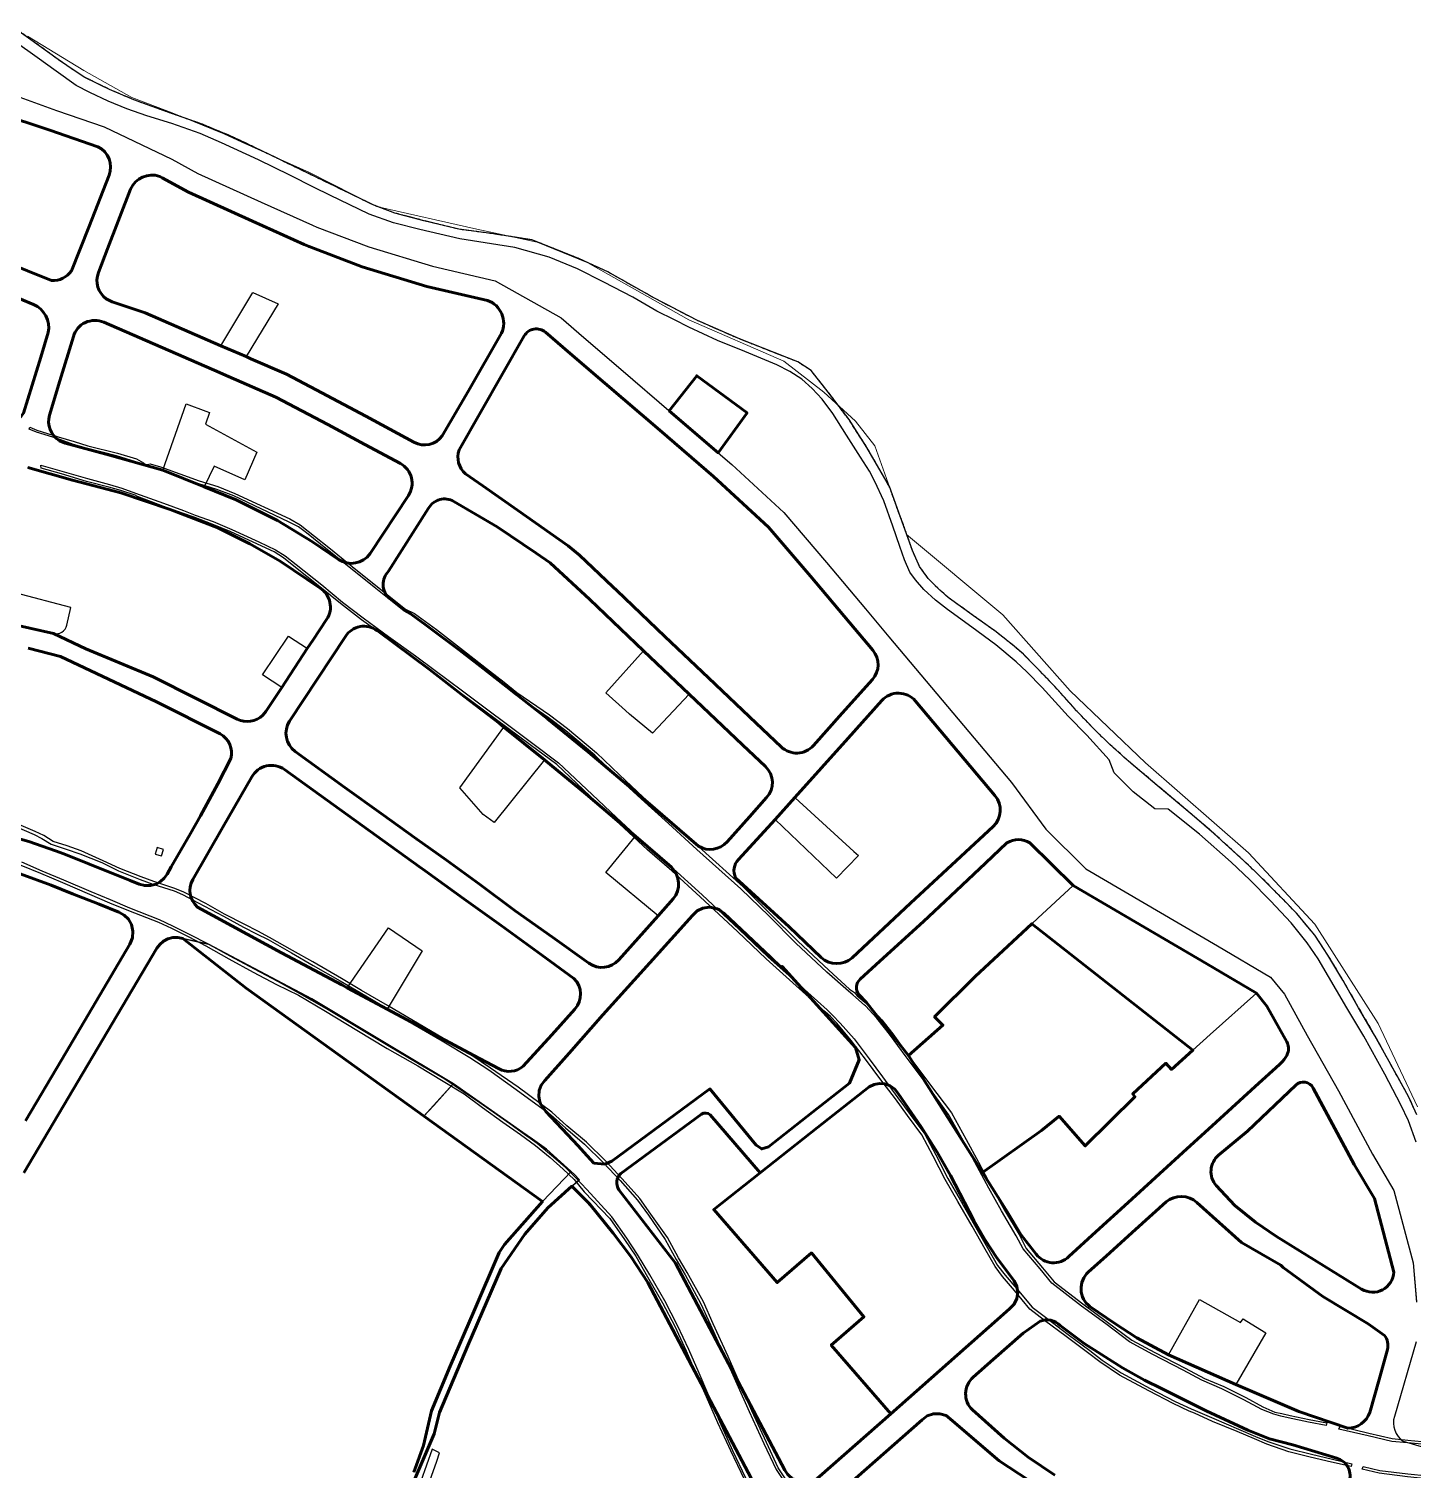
# Model space of a CAD drawing. Header units: inches. Extents: x 178547 to 180310, y 3028905 to 3031208.
# Drawn here: x 179039 to 179534, y 3030380 to 3030895 of the extents above; entities that cross this region are included whole.
import ezdxf

# ---------------------------------------------------------------- set-up
doc = ezdxf.new("R2010")
doc.units = ezdxf.units.IN
doc.header["$MEASUREMENT"] = 0
doc.linetypes.add('CENTER', pattern=[2, 1.25, -0.25, 0.25, -0.25])
for name, color, linetype, lineweight in [('10.TR1', 7, 'Continuous', 25), ('2.UV2', 40, 'Continuous', 60), ('4.I', 170, 'Continuous', 60), ('LAP Boundary', 250, 'CENTER', 30)]:
    doc.layers.add(name, color=color, linetype=linetype, lineweight=lineweight)
for name, color, linetype in [('11.TR2', 252, 'Continuous'), ('13.E1', 72, 'Continuous'), ('14.E2', 72, 'Continuous'), ('4.OS2', 72, 'Continuous')]:
    doc.layers.add(name, color=color, linetype=linetype)
for name, color, linetype, lineweight, true_color in [('12.TR3', 7, 'Continuous', 30, 0x009e8e), ('9.R', 7, 'Continuous', 30, 0x009e8e), ('Plan-boundaries', 7, 'Continuous', 30, 0x009e8e)]:
    doc.layers.add(name, color=color, linetype=linetype, lineweight=lineweight, true_color=true_color)

msp = doc.modelspace()

# ---------------------------------------------------------------- linework, layer by layer
at = {"layer": '10.TR1'}
for points in [[(179534.97, 3030506.69), (179532.03, 3030513.19), (179525.12, 3030525.66), (179519.55, 3030535.75), (179514.2, 3030544.95), (179508.59, 3030554.77), (179503.21, 3030563.79), (179498.49, 3030570.93), (179491.93, 3030578.81), (179486.41, 3030584.52), (179477.71, 3030593.17), (179473.31, 3030597.34), (179462.46, 3030607.25), (179454.67, 3030613.94), (179442.2, 3030624.48), (179432.71, 3030632.38), (179425.27, 3030639.09), (179420.09, 3030644.06), (179413.35, 3030651.16), (179406.38, 3030658.92), (179402.6, 3030662.97), (179394.31, 3030671.35), (179391.12, 3030674.18), (179384.64, 3030679.33), (179376.54, 3030685.1), (179367.44, 3030691.65), (179363.7, 3030694.97), (179360.32, 3030698.48), (179357.15, 3030702.8), (179354.64, 3030708.47), (179352.09, 3030715.75), (179346.39, 3030731.35), (179338.38, 3030745.31), (179331.97, 3030755.27), (179324.54, 3030765.13), (179318.41, 3030772.85), (179313.65, 3030775.91), (179292.78, 3030784.13), (179277.74, 3030790.73), (179262.37, 3030798.74), (179245.77, 3030808.09), (179234.96, 3030813.04), (179218.55, 3030819.57), (179204.83, 3030821.72), (179192.48, 3030823.37), (179179.98, 3030826.44), (179169.55, 3030829.17), (179162.1, 3030831.97), (179145.09, 3030840.19), (179127.23, 3030848.87), (179111.81, 3030856.34), (179100.32, 3030861.08), (179087.49, 3030865.57), (179076.28, 3030869.65), (179067.58, 3030873.36), (179058.75, 3030877.7), (179053.78, 3030880.91), (179049.14, 3030884.11), (179042.42, 3030889.03), (179033.97, 3030895.05)], [(179534.76, 3030496.86), (179532.04, 3030504.48), (179529.26, 3030510.26), (179523.57, 3030521.18), (179516.02, 3030534.75), (179509.99, 3030544.95), (179499.69, 3030562.39), (179495.79, 3030568.2), (179490.05, 3030575.34), (179482.73, 3030583.2), (179475.25, 3030590.67), (179468.56, 3030596.98), (179457.3, 3030607.02), (179446.12, 3030615.95), (179441.31, 3030616.12), (179433.57, 3030622.1), (179426.78, 3030628.96), (179424.94, 3030633.58), (179416.98, 3030642.38), (179410.38, 3030649.21), (179401.01, 3030659.46), (179395.52, 3030665.11), (179391.74, 3030668.69), (179384.5, 3030674.73), (179375.89, 3030681.11), (179367.13, 3030687.41), (179362.87, 3030690.75), (179358.69, 3030694.55), (179355.73, 3030697.94), (179353.66, 3030700.78), (179351.86, 3030705.12), (179350.14, 3030709.9), (179347.68, 3030717.23), (179344.42, 3030726.21), (179341.24, 3030733.16), (179339.31, 3030736.86), (179336.05, 3030741.88), (179331.07, 3030749.73), (179326.24, 3030757.43), (179322.31, 3030762.54), (179318.75, 3030766.47), (179315.13, 3030769.7), (179310.81, 3030772.54), (179306.21, 3030774.92), (179294.67, 3030779.62), (179284.92, 3030783.61), (179274.7, 3030788.33), (179269.55, 3030790.95), (179263.28, 3030794.08), (179254.68, 3030799.08), (179244.28, 3030804.45), (179234.83, 3030809.22), (179224.75, 3030813.42), (179212.47, 3030816.89), (179204.13, 3030818.13), (179192.79, 3030819.92), (179178.45, 3030823.24), (179169.08, 3030825.67), (179160.39, 3030828.77), (179146.3, 3030835.6), (179140.76, 3030838.33), (179132.02, 3030842.75), (179120.77, 3030848.22), (179107.61, 3030854.27), (179099.95, 3030857.57), (179089.78, 3030861.2), (179080.92, 3030863.96), (179073.68, 3030866.49), (179067.05, 3030869.24), (179060.48, 3030872.33), (179055.57, 3030874.8), (179048.53, 3030879.87), (179041.67, 3030884.77), (179033.76, 3030890.42)], [(179031.55, 3030872.04), (179048.62, 3030865.9), (179065.59, 3030860.06), (179089.86, 3030848.48), (179099.12, 3030843.36), (179121.72, 3030833.11), (179140.09, 3030824.83), (179141.7, 3030824.16), (179160.3, 3030817.05), (179182.98, 3030810.12), (179205.45, 3030804.96), (179229, 3030791.66), (179237.12, 3030784.66), (179249.51, 3030774.05), (179269.2, 3030757.15), (179288.5, 3030740.6), (179290.05, 3030739.18), (179308.63, 3030722.07), (179323.93, 3030704.13), (179337.9, 3030687.6), (179346.24, 3030677.64), (179361.48, 3030659.44), (179390.05, 3030625.48), (179402.29, 3030608.79), (179416.69, 3030594.64), (179463.67, 3030567.07), (179482.72, 3030555.89), (179487.63, 3030549.74), (179495.84, 3030534.99), (179507.01, 3030515.22), (179519.18, 3030492.57), (179526.83, 3030479.59), (179533.69, 3030453.73), (179534.83, 3030439.86)], [(179035.61, 3030592.82), (179046.72, 3030588.79), (179054.37, 3030585.73), (179063.87, 3030581.93), (179070.92, 3030579.13), (179072.78, 3030578.08), (179074.29, 3030576.59), (179075.36, 3030574.74), (179075.93, 3030572.36), (179075.76, 3030569.91), (179074.85, 3030567.63), (179050.45, 3030526.39), (179037.49, 3030504.48)], [(179235.09, 3030495.49), (179223.58, 3030507.86), (179221.71, 3030510.55), (179221.36, 3030511.32), (179221.03, 3030513.18), (179221.2, 3030515.28), (179221.95, 3030517.25), (179223.21, 3030518.94), (179231.92, 3030528.72), (179244, 3030542.38), (179260.74, 3030560.97), (179276, 3030577.96), (179277.65, 3030579.57), (179279.7, 3030580.59), (179281.97, 3030580.93), (179282.8, 3030580.82), (179284.86, 3030580.27), (179285.64, 3030579.94), (179287.16, 3030578.78), (179303.91, 3030562.97), (179307.73, 3030559.38), (179308.06, 3030559.71), (179318.22, 3030548.49), (179328.59, 3030537.03), (179334.29, 3030530.75), (179335.6, 3030526.32), (179332.14, 3030517.95), (179318.92, 3030507.53), (179303.2, 3030495.16), (179300.74, 3030494.42), (179298.76, 3030495.84), (179282.23, 3030515.88), (179247.18, 3030490.04), (179244.61, 3030489.02), (179240.77, 3030489.35), (179240.77, 3030489.35), (179237.16, 3030493.22), (179235.09, 3030495.49)], [(179300.41, 3030370.13), (179287.53, 3030394.56), (179282.63, 3030403.84), (179267.97, 3030431.64), (179260.03, 3030446.71), (179253.98, 3030455.95), (179243.42, 3030469.55), (179232.81, 3030481.06), (179235.54, 3030483.34), (179233.85, 3030485.26), (179223.8, 3030494.41), (179218.8, 3030497.97), (179215.39, 3030500.35), (179190.52, 3030517.67), (179165.85, 3030532.53), (179139.88, 3030548.07), (179111.06, 3030563.44), (179102.95, 3030567.65), (179091.99, 3030570.04), (179090.16, 3030570), (179088.38, 3030569.54), (179086.83, 3030568.73), (179085.5, 3030567.6), (179084.45, 3030566.19), (179036.96, 3030485.9)], [(179324.55, 3030367.99), (179358.08, 3030397.58), (179359.94, 3030398.97), (179362.13, 3030399.71), (179364.45, 3030399.74), (179366.67, 3030399.04), (179369.03, 3030397.22), (179385.62, 3030382.93), (179414.07, 3030364.3)]]:
    msp.add_lwpolyline(points, dxfattribs=at)
for points in [[(178991.94, 3030835.91), (178994.26, 3030832.46), (178996.97, 3030829.31), (179000.06, 3030826.46), (179003.47, 3030823.98), (179010.87, 3030820.16), (179027.89, 3030811.35), (179029.2, 3030810.92), (179029.6, 3030811.93), (179046.85, 3030805.07, 0.272183), (179053.91, 3030808.49), (179060.2, 3030824.13), (179067.39, 3030842.68, 0.389963), (179063.38, 3030852.89), (179046.22, 3030858.79), (179027.69, 3030864.92), (179018.43, 3030856.16), (179003.12, 3030844.24), (178991.94, 3030835.91)], [(179036.81, 3030757.63), (179042.99, 3030777.62), (179045.66, 3030786.47, 0.357863), (179040.37, 3030796.42), (179024.91, 3030802.86)], [(179054.63, 3030785.05), (179049.82, 3030769.13), (179046.12, 3030756.87, 0.342461), (179049.64, 3030747.72), (179051.73, 3030746.83), (179067.52, 3030742.62), (179086.56, 3030737.17), (179101.36, 3030731.24), (179112.89, 3030726.65), (179127.57, 3030719.15), (179140.15, 3030711.57), (179149.37, 3030705.29, 0.411555), (179160.71, 3030707.38), (179174.42, 3030728.14, 0.440624), (179171.54, 3030739.59), (179158.88, 3030746.41), (179145.57, 3030753.58), (179127.04, 3030763.37), (179108.2, 3030771.54), (179106.82, 3030772.14), (179065.47, 3030790.08, 0.450383), (179054.63, 3030785.05, -0.754489)], [(179223.44, 3030786.54, 0.472009), (179215.83, 3030785.23), (179192.58, 3030744.46, 0.311673), (179194.85, 3030735.9), (179201.07, 3030731.56), (179213.45, 3030722.9), (179231.6, 3030710.17), (179235.61, 3030706.83), (179247.53, 3030695.46), (179248.94, 3030694.13), (179266.16, 3030677.77), (179281.77, 3030662.93), (179298.77, 3030646.74), (179307.72, 3030638.23, 0.42546), (179319.23, 3030638.74), (179329.58, 3030650.29), (179340.35, 3030662.33, 0.371534), (179340.54, 3030672.77), (179332.16, 3030682.77), (179318.21, 3030699.27), (179303.22, 3030716.86), (179284.98, 3030733.65), (179283.53, 3030734.98), (179264.31, 3030751.46), (179244.62, 3030768.36), (179232.23, 3030778.97), (179223.44, 3030786.54)], [(179030.58, 3030682.65), (179047.51, 3030678.8), (179059.05, 3030673.34), (179083.13, 3030663.32), (179098.58, 3030655.57), (179113.15, 3030648.18, 0.321687), (179122.37, 3030649.6), (179123.44, 3030650.9), (179129.11, 3030659.42), (179138.27, 3030673.43), (179140.34, 3030676.5), (179145.19, 3030683.84, 0.422912), (179142.83, 3030695), (179128.53, 3030704.68), (179117.72, 3030710.86), (179106.54, 3030716.43), (179089.22, 3030723.12), (179071.57, 3030729.06), (179054.26, 3030733.6), (179038.36, 3030738.19)], [(179181.65, 3030723.58), (179167.34, 3030701.08, 0.417139), (179167.51, 3030691.41), (179180.45, 3030682.04), (179194.54, 3030671.41), (179224.16, 3030648.22), (179238.79, 3030636.3), (179240.33, 3030635.03), (179256.44, 3030621.49), (179271.21, 3030608.74), (179278.18, 3030602.73, 0.361958), (179288.35, 3030604.24), (179296.42, 3030613.26), (179302.52, 3030620.07, 0.40548), (179302.07, 3030631.2), (179293.84, 3030639.02), (179274.82, 3030657.11), (179258.53, 3030672.59), (179239.28, 3030690.92), (179225.13, 3030704.11), (179220.15, 3030707.47), (179206.17, 3030716.97), (179190.64, 3030726.02, 0.4214), (179181.65, 3030723.58, 2.410342)], [(179151.93, 3030677.7), (179131.96, 3030647.46, 0.40242), (179133.97, 3030636.56), (179151.68, 3030623.76), (179164.67, 3030614.46), (179177.42, 3030605.22), (179179.46, 3030603.77), (179187.99, 3030597.67), (179199.82, 3030589.15), (179212.65, 3030579.62), (179225.99, 3030570.21), (179238.97, 3030560.87, 0.38238), (179249.61, 3030562.02), (179263.67, 3030577.78), (179269.09, 3030583.86, 0.394644), (179268.45, 3030595.2), (179255.67, 3030606.32), (179238.02, 3030621.31), (179223.14, 3030633.58), (179208.56, 3030645.31), (179206.99, 3030646.55), (179194.37, 3030656.31), (179181.93, 3030665.93), (179163.26, 3030679.8, 0.443711), (179151.93, 3030677.7, 1.383104)], [(179022.9, 3030608.81), (179038.74, 3030604.43), (179048.28, 3030601.04), (179051.17, 3030599.93), (179060.36, 3030596.26), (179074.88, 3030590.47), (179078.14, 3030589.16), (179080.14, 3030588.64), (179082.2, 3030588.65), (179084.2, 3030589.19), (179085.77, 3030590.06), (179087.1, 3030591.25), (179088.14, 3030592.72), (179089.64, 3030595.32), (179096.5, 3030607.31), (179100.12, 3030613.63), (179106.32, 3030625.06), (179110.96, 3030634.05, 0.343263), (179107.13, 3030642.87), (179084.31, 3030654.4), (179084.31, 3030654.4), (179050.03, 3030670.57), (179038.4, 3030673.55)], [(179118.42, 3030627.48), (179108.04, 3030609.5), (179097.34, 3030590.75, 0.35792), (179099.01, 3030580.93), (179129.1, 3030564.55), (179150.56, 3030553.07), (179152.52, 3030552.08), (179166.81, 3030544.48), (179197.86, 3030527.89), (179206.69, 3030523.17, 0.314988), (179215.46, 3030524, -0.183127), (179215.46, 3030524), (179225.66, 3030535.24), (179233.91, 3030544.42, 0.39859), (179233.62, 3030555.45), (179222.04, 3030563.8), (179207.6, 3030574.3), (179194.21, 3030583.94), (179180.38, 3030593.91), (179178.38, 3030595.32), (179157.93, 3030610.07), (179130.1, 3030630.11, 0.450155), (179118.42, 3030627.48, 1.691401)], [(179300.17, 3030485.85), (179320.76, 3030502.12), (179339.23, 3030516.59), (179340.96, 3030517.44), (179342.85, 3030517.82), (179344.77, 3030517.69), (179346.67, 3030517.02), (179348.32, 3030515.87), (179349.6, 3030514.31), (179357.8, 3030502.37), (179363.44, 3030493.29), (179368.27, 3030484.9), (179376.61, 3030468.78), (179380.51, 3030462.03), (179384.77, 3030455.5), (179391.08, 3030447.23), (179392.02, 3030445.25), (179392.33, 3030443.08), (179392, 3030440.92), (179390.99, 3030438.87), (179389.41, 3030437.23), (179385.07, 3030433.44), (179346.87, 3030399.71), (179321.45, 3030377.22, -0.480775), (179309, 3030379.59), (179269.96, 3030453.61), (179249.64, 3030479.84, -0.363115), (179250.38, 3030485.68), (179279.22, 3030506.9, -0.336044), (179282.29, 3030506.61), (179300.17, 3030485.85), (179320.76, 3030502.12), (179339.23, 3030516.59), (179340.96, 3030517.44), (179342.85, 3030517.82), (179344.77, 3030517.69), (179346.67, 3030517.02), (179348.32, 3030515.87), (179349.6, 3030514.31), (179357.8, 3030502.37), (179363.44, 3030493.29), (179368.27, 3030484.9), (179376.61, 3030468.78), (179380.51, 3030462.03), (179384.77, 3030455.5), (179391.08, 3030447.23), (179392.02, 3030445.25), (179392.33, 3030443.08), (179392, 3030440.92), (179390.99, 3030438.87), (179389.41, 3030437.23), (179385.07, 3030433.44), (179346.87, 3030399.71)], [(179445.33, 3030475.49), (179434.37, 3030465.6), (179424.01, 3030456.22), (179417.54, 3030450.34, 0.470426), (179418.1, 3030438.12), (179426.96, 3030432.01), (179434.88, 3030426.88), (179446.26, 3030420.79), (179470.25, 3030410.15), (179492.87, 3030400.47), (179510.33, 3030394.55, 0.320169), (179518.16, 3030400.14), (179521.59, 3030411.96), (179524.46, 3030422.71, 0.237887), (179523.41, 3030427.73), (179517.58, 3030431.93), (179501.43, 3030441.67), (179487.25, 3030452.06), (179486.33, 3030452.82), (179472.34, 3030460.98), (179456.38, 3030475.29, 0.371805), (179445.33, 3030475.49, 3.634881)], [(179510.92, 3030375.92, 0.414878), (179506.36, 3030383.79), (179490.63, 3030388.6), (179482.32, 3030390.73), (179474.56, 3030393.86), (179459.62, 3030400.8), (179443.98, 3030408.58), (179437.6, 3030411.69), (179429.81, 3030416.09), (179416.08, 3030424.81), (179407.49, 3030431.25, 0.321126), (179400.35, 3030432.79, 0.292279)], [(179400.35, 3030432.79), (179394.24, 3030428.55), (179383.49, 3030419.07), (179376.37, 3030412.8, 0.436769), (179376.08, 3030401.1), (179387.47, 3030390.96), (179396.08, 3030384.22), (179405.6, 3030377.7)], [(179534.76, 3030425.42), (179526.97, 3030398.74, 0.323035), (179530.11, 3030389.87), (179560.63, 3030380.84)]]:
    msp.add_lwpolyline(points, format="xyb", dxfattribs=at)
for points in [[(179202.71, 3030797.9, -0.439379), (179207.73, 3030786.16), (179195.95, 3030765.63), (179186.54, 3030749.46, -0.372927), (179176.4, 3030747.19), (179159.14, 3030756.49), (179141.49, 3030765.89), (179130.86, 3030771.55), (179118.13, 3030777.04), (179116.35, 3030777.81), (179107.32, 3030781.73), (179080.26, 3030793.46), (179068.51, 3030797.38), (179066.38, 3030798.46, -0.341957), (179063.57, 3030807.85), (179066.88, 3030816.41), (179075.1, 3030837.69, -0.399363), (179085.49, 3030842.26), (179086.43, 3030841.81), (179095.75, 3030836.65), (179118.63, 3030826.27), (179137.11, 3030817.95), (179138.92, 3030817.2), (179157.86, 3030809.95), (179181.04, 3030802.87)], [(179355.74, 3030654.62, 0.452121), (179343.67, 3030654.8), (179331.63, 3030641.34), (179312.6, 3030620.09), (179305.55, 3030612.23), (179292.43, 3030597.99, 0.306256), (179291.42, 3030591.37), (179310.57, 3030573.84), (179322.02, 3030562.93, 0.394078), (179333.05, 3030562.82), (179353.96, 3030582.28), (179371.91, 3030599.03), (179383.49, 3030609.76, 0.401214), (179384.15, 3030620.85)], [(179388.46, 3030603.89), (179380.81, 3030596.62), (179368.27, 3030584.84), (179358.66, 3030575.76), (179343.03, 3030561.56), (179335.96, 3030555.13, 0.395021), (179335.52, 3030549.65), (179338.17, 3030546.77), (179353.22, 3030527.85), (179379.72, 3030486), (179388.63, 3030471.83), (179393.39, 3030463.87), (179398.91, 3030456.76, 0.446286), (179410.55, 3030455.93), (179420.26, 3030464.78), (179431.82, 3030475.33), (179451.32, 3030493.12), (179463.29, 3030504.06), (179477.17, 3030516.71), (179485.89, 3030524.67), (179486.97, 3030525.75, 0.108599), (179488.81, 3030528.62, 0.218629), (179488.48, 3030532.78), (179481.38, 3030545.55), (179477.72, 3030550.13), (179459.88, 3030560.6), (179412.09, 3030588.64), (179396.6, 3030603.87, 0.290646)], [(179491.68, 3030517.23), (179474.41, 3030500.81), (179464.13, 3030492.2, 0.417599), (179463.23, 3030481.36), (179469.89, 3030474.26), (179477.27, 3030468.19), (179484.83, 3030463.08), (179515.27, 3030444.32, 0.568961), (179526.82, 3030450.36), (179526.82, 3030450.36), (179519.85, 3030476.67), (179512.65, 3030488.89), (179497.96, 3030516.22, 0.494799)]]:
    msp.add_lwpolyline(points, format="xyb", close=True, dxfattribs=at)
at = {"layer": '11.TR2'}
for points in [[(179338.24, 3030546.48), (179338.53, 3030546.22), (179343.72, 3030540.56), (179347.59, 3030535.59), (179353.38, 3030527.66), (179360.8, 3030517.72), (179368.61, 3030507.39), (179373.84, 3030497.86), (179378.22, 3030489.7), (179382.88, 3030480.91), (179387.59, 3030472.48), (179392.81, 3030463.83), (179395.3, 3030458.86), (179401.15, 3030451.93), (179405.3, 3030446.91), (179415.57, 3030439.07), (179424.38, 3030432.5), (179433.05, 3030426.07), (179441.37, 3030421.66), (179452.12, 3030416.03), (179459.04, 3030412.38), (179465.94, 3030409.48), (179473.83, 3030405.56), (179479.94, 3030402.2), (179484.19, 3030400.34), (179486.69, 3030399.82), (179489.7, 3030399.09), (179496.46, 3030397.69), (179502.8, 3030396.45), (179502.64, 3030395.51), (179496.22, 3030396.75), (179488.97, 3030398.22), (179486.43, 3030398.86), (179483.85, 3030399.53), (179479.56, 3030401.27), (179473.09, 3030404.66), (179465.29, 3030408.61), (179458.11, 3030411.76), (179451.46, 3030415.3), (179440.64, 3030420.93), (179432.25, 3030425.5), (179423.8, 3030431.84), (179415.05, 3030438.25), (179404.49, 3030446.38), (179400.3, 3030451.54), (179394.29, 3030458.68), (179391.71, 3030463.37), (179386.46, 3030472.34), (179381.94, 3030480.43), (179376.94, 3030489.66), (179372.83, 3030497.47), (179367.51, 3030506.76), (179359.86, 3030517.33), (179352.38, 3030527.35), (179346.44, 3030535.48), (179341.94, 3030541.15), (179337.84, 3030545.56), (179337.51, 3030545.8), (179334.36, 3030548.62), (179333.31, 3030549.53), (179331.75, 3030550.83), (179324.08, 3030557.6), (179312.95, 3030568.01), (179303.28, 3030577.84), (179293.26, 3030587.45), (179277.54, 3030601.58), (179267.42, 3030610.88), (179257.61, 3030619.6), (179249.16, 3030627.43), (179241.05, 3030635.32), (179230.7, 3030643.98), (179224.4, 3030648.8), (179212.69, 3030656.82), (179208.01, 3030660.6), (179202.62, 3030664.87), (179193.68, 3030671.79), (179183.82, 3030679.47), (179176.07, 3030685.04), (179172.92, 3030686.81), (179162.23, 3030695.31), (179153.7, 3030702.11), (179145.45, 3030708.74), (179137.99, 3030714.83), (179135.14, 3030716.9), (179131.56, 3030718.77), (179112.02, 3030728.03), (179105.87, 3030730.34), (179099.13, 3030732.49), (179092.5, 3030734.74), (179085.25, 3030737.42), (179081.73, 3030738.62), (179080.9, 3030738.84), (179079.99, 3030739.13), (179079.53, 3030739.3), (179076.94, 3030740.18), (179070.05, 3030742.33), (179059.36, 3030745.12), (179054.69, 3030746.41), (179048.84, 3030748.54), (179041.43, 3030750.8), (179038.85, 3030751.85), (179039.06, 3030752.61), (179041.6, 3030751.56), (179049.17, 3030749.18), (179054.96, 3030747.48), (179059.78, 3030745.86), (179070.37, 3030743.24), (179077.23, 3030741.26), (179079.7, 3030739.88), (179080.11, 3030739.48), (179081.01, 3030739.18), (179082.14, 3030739.52), (179085.76, 3030738.37), (179099.65, 3030733.39), (179106.31, 3030731.33), (179112.4, 3030728.85), (179132.04, 3030719.76), (179135.73, 3030717.67), (179145.96, 3030709.49), (179154.35, 3030702.75), (179162.75, 3030695.98), (179173.39, 3030687.53), (179176.56, 3030685.91), (179184.45, 3030680.22), (179194.13, 3030672.66), (179203.38, 3030665.42), (179208.65, 3030661.43), (179213.24, 3030657.65), (179224.82, 3030649.69), (179231.36, 3030644.82), (179241.66, 3030636.07), (179249.85, 3030628.21), (179258.31, 3030620.24), (179268.18, 3030611.38), (179278.3, 3030602.44), (179294.12, 3030588.17), (179303.95, 3030578.37), (179313.61, 3030568.73), (179324.7, 3030558.39), (179332.18, 3030551.57), (179333.94, 3030550.36), (179334.87, 3030549.15)], [(179326.07, 3030542.3), (179328.82, 3030539.44), (179333.82, 3030533.77), (179339.19, 3030526.66), (179343.96, 3030520.23), (179349.48, 3030512.66), (179353.85, 3030506.75), (179359.04, 3030499.69), (179363.07, 3030492.28), (179367.35, 3030483.89), (179371.74, 3030476.22), (179376.81, 3030467.17), (179381.49, 3030459.01), (179385.12, 3030452.79), (179387.75, 3030449.27), (179391.99, 3030444.4), (179397.51, 3030437.84), (179402.67, 3030433.91), (179410.39, 3030428.08), (179418.04, 3030422.31), (179422.53, 3030418.89), (179429.28, 3030414.41), (179439.6, 3030408.81), (179448.57, 3030404.13), (179454.33, 3030401.47), (179455.8, 3030400.88), (179462.38, 3030398.01), (179471.24, 3030394.18), (179477.34, 3030391.62), (179481.75, 3030389.84), (179489.55, 3030387.23), (179497.31, 3030385.3), (179504.89, 3030383.44), (179511.76, 3030381.84), (179511.48, 3030380.84), (179504.45, 3030382.45), (179496.89, 3030384.25), (179489.26, 3030386.08), (179481.35, 3030388.88), (179476.96, 3030390.75), (179470.72, 3030393.32), (179461.93, 3030396.99), (179455.52, 3030399.87), (179453.57, 3030400.6), (179447.9, 3030403.34), (179439.23, 3030407.93), (179428.68, 3030413.54), (179421.71, 3030418.28), (179417.29, 3030421.68), (179409.6, 3030427.38), (179401.92, 3030433.08), (179396.68, 3030437.1), (179391.13, 3030443.81), (179386.86, 3030448.8), (179384.2, 3030452.41), (179380.6, 3030458.59), (179375.95, 3030466.81), (179370.89, 3030475.59), (179366.37, 3030483.46), (179362.05, 3030491.84), (179357.97, 3030499.42), (179352.94, 3030506.34), (179348.57, 3030512.31), (179342.99, 3030519.67), (179338.24, 3030526.01), (179332.79, 3030533.26), (179327.57, 3030539.37), (179325.36, 3030541.79), (179323.42, 3030543.44), (179313.11, 3030552.78), (179302.3, 3030562.43), (179292.08, 3030572.17), (179278.75, 3030584.61), (179268.63, 3030593.86), (179259.93, 3030601.39), (179248.24, 3030612.22), (179239.4, 3030620.59), (179227.47, 3030631.9), (179217.9, 3030639), (179192.91, 3030657.61), (179182.9, 3030665.01), (179176.45, 3030670.09), (179166.83, 3030677.12), (179157.69, 3030683.7), (179150.13, 3030689.5), (179142.75, 3030695.5), (179133.43, 3030702.85), (179129.8, 3030705.9), (179126.43, 3030708.01), (179120.44, 3030710.76), (179110.74, 3030715.29), (179104.28, 3030717.92), (179097.78, 3030720.43), (179093.69, 3030721.79), (179086.65, 3030724.35), (179077.51, 3030727.84), (179076.71, 3030728.21), (179071.6, 3030729.96), (179067.26, 3030731.18), (179059.33, 3030733.19), (179050.32, 3030735.94), (179043.08, 3030737.94), (179043.04, 3030739), (179050.5, 3030736.88), (179059.66, 3030734.22), (179067.54, 3030732.12), (179071.95, 3030730.73), (179076.86, 3030728.99), (179086.86, 3030725.39), (179093.97, 3030722.74), (179098.22, 3030721.14), (179104.61, 3030718.83), (179111.26, 3030716.02), (179120.98, 3030711.57), (179126.93, 3030708.72), (179130.36, 3030706.6), (179134.3, 3030703.48), (179143.42, 3030696.2), (179150.89, 3030689.94), (179158.3, 3030684.44), (179167.35, 3030677.72), (179176.9, 3030670.82), (179183.49, 3030665.88), (179193.72, 3030658.29), (179218.38, 3030639.77), (179228.1, 3030632.54), (179240.07, 3030621.22), (179248.88, 3030612.98), (179260.49, 3030602.14), (179269.25, 3030594.63), (179279.47, 3030585.3), (179292.68, 3030572.96), (179302.97, 3030563.11), (179313.79, 3030553.43), (179324.15, 3030544.19)]]:
    msp.add_lwpolyline(points, close=True, dxfattribs=at)
for points in [[(179029, 3030611.92), (179040.58, 3030606.87), (179043.35, 3030605.45), (179046.71, 3030603.46), (179052.06, 3030601.65), (179056.93, 3030600), (179064.82, 3030596.86), (179070.73, 3030593.86), (179078.45, 3030590.77), (179083.09, 3030589.17), (179090.66, 3030586.7), (179093.63, 3030585.43), (179099.19, 3030582.44), (179108.28, 3030577.65), (179115.4, 3030573.8), (179120.12, 3030571.34), (179124.31, 3030569.35), (179132.59, 3030564.62), (179140.4, 3030560.07), (179150, 3030554.57), (179157.21, 3030550.33), (179166.52, 3030544.94), (179173.72, 3030540.54), (179186.51, 3030533.06), (179196.39, 3030527.16), (179203.16, 3030522.68), (179213, 3030515.65), (179225.17, 3030506.7), (179230.59, 3030501.98), (179237.38, 3030496.18), (179244.23, 3030489.43), (179250.09, 3030483.11), (179256.32, 3030476.14), (179260.31, 3030470.72), (179266.27, 3030462.07), (179270.2, 3030454.91), (179273.36, 3030449.44), (179279.01, 3030438.99), (179282.47, 3030431.49), (179287.71, 3030419.81), (179291.85, 3030410.45), (179296.24, 3030400.49), (179301.52, 3030389.04), (179305.91, 3030379.78), (179308.51, 3030375.8)], [(179309.25, 3030376.42), (179306.63, 3030380.42), (179302.47, 3030389.38), (179297.21, 3030400.77), (179292.82, 3030410.86), (179288.71, 3030420.15), (179283.45, 3030431.88), (179279.93, 3030439.69), (179274.07, 3030450.21), (179271.01, 3030455.53), (179267.07, 3030462.7), (179261.13, 3030471.15), (179257.16, 3030476.69), (179250.88, 3030483.77), (179244.95, 3030490.21), (179238.06, 3030496.82), (179231.11, 3030502.75), (179225.76, 3030507.56), (179213.63, 3030516.53), (179203.72, 3030523.33), (179196.8, 3030528.12), (179186.94, 3030533.94), (179166.89, 3030545.74), (179157.69, 3030551.07), (179150.53, 3030555.45), (179140.24, 3030561.39), (179132.96, 3030565.46), (179124.7, 3030570.11), (179120.61, 3030572.31), (179115.95, 3030574.74), (179108.68, 3030578.38), (179101.93, 3030582.2), (179094.1, 3030586.29), (179090.86, 3030587.63), (179083.37, 3030590.12), (179078.82, 3030591.72), (179071.24, 3030594.78), (179065.24, 3030597.52), (179057.37, 3030601.11), (179052.45, 3030602.83), (179047.43, 3030604.35), (179044.01, 3030606.49), (179040.92, 3030608.01), (179029.54, 3030612.88)], [(179035.84, 3030595.98), (179042.92, 3030593.03), (179050.77, 3030589.72), (179060.37, 3030585.55), (179067.51, 3030582.51), (179074.39, 3030579.75), (179085.01, 3030575.51), (179089.76, 3030573.36), (179095.88, 3030570.25), (179101.98, 3030567.02), (179110.17, 3030562.42), (179118.91, 3030557.66), (179127.3, 3030553.24), (179135.08, 3030549.41), (179144.79, 3030543.69), (179155.94, 3030536.88), (179166.78, 3030530.4), (179177.77, 3030524.11), (179186.89, 3030518.67), (179194.37, 3030514.1), (179200.94, 3030509.22), (179208.24, 3030503.95), (179214.51, 3030499.58), (179219.87, 3030495.68), (179225.1, 3030491.43), (179229.81, 3030487.21), (179233.65, 3030483.53), (179237.23, 3030479.08), (179246.43, 3030469.54), (179251.71, 3030461.99), (179255.69, 3030456.11), (179259.9, 3030448.64), (179265.26, 3030439.45), (179269.69, 3030431.03), (179273.74, 3030422.28), (179277.21, 3030414.21), (179280.88, 3030405.89), (179285, 3030396.6), (179289.59, 3030386.56), (179294.49, 3030376.35)], [(179295.11, 3030376.68), (179290.47, 3030386.51), (179285.82, 3030396.84), (179281.9, 3030406.07), (179278.36, 3030414.19), (179274.7, 3030422.68), (179270.61, 3030431.31), (179266.11, 3030440.09), (179260.8, 3030449.43), (179256.32, 3030456.71), (179252.51, 3030462.48), (179247.13, 3030470.11), (179238.18, 3030479.94), (179234.18, 3030484.26), (179230.48, 3030487.89), (179225.59, 3030492.14), (179220.43, 3030496.41), (179215.14, 3030500.25), (179208.89, 3030504.76), (179201.42, 3030509.94), (179194.17, 3030514.9), (179187.49, 3030519.38), (179178.06, 3030524.84), (179167.14, 3030531.28), (179156.48, 3030537.69), (179145.17, 3030544.53), (179135.5, 3030550.08), (179127.98, 3030554.22), (179119.39, 3030558.73), (179110.68, 3030563.39), (179102.5, 3030567.87), (179096.65, 3030570.95), (179090.24, 3030574.14), (179085.41, 3030576.36), (179074.8, 3030580.6), (179067.86, 3030583.49), (179061, 3030586.42), (179051.19, 3030590.52), (179043.45, 3030593.76), (179036.21, 3030596.96)], [(179235.45, 3030483.45), (179233.85, 3030485.26), (179232.62, 3030486.38), (179233.85, 3030485.26), (179235.45, 3030483.45), (179224.31, 3030473.37), (179216.09, 3030464), (179207.6, 3030451.65), (179195.71, 3030424.13), (179185.48, 3030400.17), (179183.64, 3030392.51), (179171.47, 3030364.2)], [(179176.36, 3030378.88), (179179.76, 3030388.36), (179182.68, 3030400.79), (179189.35, 3030416.69), (179197.76, 3030436.26), (179206.83, 3030457.43), (179208.82, 3030460.23), (179222.36, 3030475.59), (179232.62, 3030486.38)], [(179539.3, 3030388.58), (179531.7, 3030389.28), (179526.01, 3030389.85), (179517.58, 3030391.85), (179507.13, 3030394.26), (179507.57, 3030395.31), (179517.83, 3030392.8), (179526.2, 3030390.84), (179531.78, 3030390.32), (179539.29, 3030389.52)], [(179538.6, 3030376.41), (179531.7, 3030377.18), (179521.59, 3030378.49), (179515.49, 3030379.86), (179515.77, 3030380.84), (179521.72, 3030379.38), (179531.84, 3030378.28), (179538.76, 3030377.49)]]:
    msp.add_lwpolyline(points, dxfattribs=at)
at = {"layer": '12.TR3'}
msp.add_lwpolyline([(179232.62, 3030486.38), (179222.32, 3030475.62), (179179.99, 3030506.12), (179190.43, 3030517.72), (179223.8, 3030494.41), (179232.62, 3030486.38)], dxfattribs=at)
at = {"layer": '13.E1'}
msp.add_lwpolyline([(179181.5, 3030374.1), (179184.58, 3030382.8), (179185.51, 3030385.7), (179182.92, 3030387.1), (179178.86, 3030375.64)], dxfattribs=at)
at = {"layer": '14.E2'}
for points in [[(179534.76, 3030496.86), (179532.04, 3030504.48), (179529.26, 3030510.26), (179523.57, 3030521.18), (179516.02, 3030534.75), (179509.99, 3030544.95), (179499.69, 3030562.39), (179495.79, 3030568.2), (179490.05, 3030575.34), (179482.73, 3030583.2), (179475.25, 3030590.67), (179468.56, 3030596.98), (179457.3, 3030607.02), (179446.12, 3030615.95), (179441.31, 3030616.12), (179433.57, 3030622.1), (179426.78, 3030628.96), (179424.94, 3030633.58), (179416.98, 3030642.38), (179410.38, 3030649.21), (179401.01, 3030659.46), (179395.52, 3030665.11), (179391.74, 3030668.69), (179384.5, 3030674.73), (179375.89, 3030681.11), (179367.13, 3030687.41), (179362.87, 3030690.75), (179358.69, 3030694.55), (179355.73, 3030697.94), (179353.66, 3030700.78), (179351.86, 3030705.12), (179350.14, 3030709.9), (179347.68, 3030717.23), (179344.42, 3030726.21), (179341.24, 3030733.16), (179339.31, 3030736.86), (179336.05, 3030741.88), (179331.07, 3030749.73), (179326.24, 3030757.43), (179322.31, 3030762.54), (179318.75, 3030766.47), (179315.13, 3030769.7), (179310.81, 3030772.54), (179306.21, 3030774.92), (179294.67, 3030779.62), (179284.92, 3030783.61), (179274.7, 3030788.33), (179269.55, 3030790.95), (179263.28, 3030794.08), (179254.68, 3030799.08), (179244.28, 3030804.45), (179234.83, 3030809.22), (179224.75, 3030813.42), (179212.47, 3030816.89), (179204.13, 3030818.13), (179192.79, 3030819.92), (179178.45, 3030823.24), (179169.08, 3030825.67), (179160.39, 3030828.77), (179146.3, 3030835.6), (179140.76, 3030838.33), (179132.02, 3030842.75), (179120.77, 3030848.22), (179107.61, 3030854.27), (179099.95, 3030857.57), (179089.78, 3030861.2), (179080.92, 3030863.96), (179073.68, 3030866.49), (179067.05, 3030869.24), (179060.48, 3030872.33), (179055.57, 3030874.8), (179048.53, 3030879.87), (179041.67, 3030884.77), (179033.76, 3030890.42)], [(179031.55, 3030872.04), (179048.62, 3030865.9), (179065.59, 3030860.06), (179089.86, 3030848.48), (179099.12, 3030843.36), (179121.72, 3030833.11), (179140.09, 3030824.83), (179141.7, 3030824.16), (179160.3, 3030817.05), (179182.98, 3030810.12), (179205.45, 3030804.96), (179229, 3030791.66), (179237.12, 3030784.66), (179249.51, 3030774.05), (179269.2, 3030757.15), (179288.5, 3030740.6), (179290.05, 3030739.18), (179308.63, 3030722.07), (179323.93, 3030704.13), (179337.9, 3030687.6), (179346.24, 3030677.64), (179361.48, 3030659.44), (179390.05, 3030625.48), (179402.29, 3030608.79), (179416.69, 3030594.64), (179463.67, 3030567.07), (179482.72, 3030555.89), (179487.63, 3030549.74), (179495.84, 3030534.99), (179507.01, 3030515.22), (179519.18, 3030492.57), (179526.83, 3030479.59), (179533.69, 3030453.73), (179534.85, 3030439.68)], [(179534.76, 3030425.42), (179526.97, 3030398.74)]]:
    msp.add_lwpolyline(points, dxfattribs=at)
msp.add_lwpolyline([(179526.97, 3030398.74, 0.323035), (179530.11, 3030389.87), (179560.63, 3030380.84)], format="xyb", dxfattribs=at)
at = {"layer": '2.UV2'}
for points in [[(178991.94, 3030835.91), (178994.26, 3030832.46), (178996.97, 3030829.31), (179000.06, 3030826.46), (179003.47, 3030823.98), (179010.87, 3030820.16), (179027.89, 3030811.35), (179029.2, 3030810.92), (179029.6, 3030811.93), (179046.85, 3030805.07, 0.272183), (179053.91, 3030808.49), (179060.2, 3030824.13), (179067.39, 3030842.68, 0.389963), (179063.38, 3030852.89), (179046.22, 3030858.79), (179027.69, 3030864.92), (179018.43, 3030856.16), (179003.12, 3030844.24), (178991.94, 3030835.91)], [(178983.08, 3030831.55), (178993.4, 3030820.36), (178999.01, 3030816.16), (179006.33, 3030812.38), (179024.91, 3030802.86), (179040.37, 3030796.42, -0.357863), (179045.66, 3030786.47), (179042.99, 3030777.62), (179036.81, 3030757.63, -0.359406), (179027.27, 3030754.14), (178996.04, 3030765.62), (178970.39, 3030776.76), (178951.26, 3030785.24), (178958.8, 3030802.24), (178983.08, 3030831.55)], [(179054.63, 3030785.05), (179049.82, 3030769.13), (179046.12, 3030756.87, 0.342461), (179049.64, 3030747.72), (179051.73, 3030746.83), (179067.52, 3030742.62), (179086.56, 3030737.17), (179101.36, 3030731.24), (179112.89, 3030726.65), (179127.57, 3030719.15), (179140.15, 3030711.57), (179149.37, 3030705.29, 0.411555), (179160.71, 3030707.38), (179174.42, 3030728.14, 0.440624), (179171.54, 3030739.59), (179158.88, 3030746.41), (179145.57, 3030753.58), (179127.04, 3030763.37), (179108.2, 3030771.54), (179106.82, 3030772.14), (179065.47, 3030790.08, 0.450383), (179054.63, 3030785.05, -0.754489)], [(179223.44, 3030786.54, 0.472009), (179215.83, 3030785.23), (179192.58, 3030744.46, 0.311673), (179194.85, 3030735.9), (179201.07, 3030731.56), (179213.45, 3030722.9), (179231.6, 3030710.17), (179235.61, 3030706.83), (179247.53, 3030695.46), (179248.94, 3030694.13), (179266.16, 3030677.77), (179281.77, 3030662.93), (179298.77, 3030646.74), (179307.72, 3030638.23, 0.42546), (179319.23, 3030638.74), (179329.58, 3030650.29), (179340.35, 3030662.33, 0.371534), (179340.54, 3030672.77), (179332.16, 3030682.77), (179318.21, 3030699.27), (179303.22, 3030716.86), (179284.98, 3030733.65), (179283.53, 3030734.98), (179264.31, 3030751.46), (179244.62, 3030768.36), (179232.23, 3030778.97), (179223.44, 3030786.54)], [(179030.58, 3030682.65), (179047.51, 3030678.8), (179059.05, 3030673.34), (179083.13, 3030663.32), (179098.58, 3030655.57), (179113.15, 3030648.18, 0.321687), (179122.37, 3030649.6), (179123.44, 3030650.9), (179129.11, 3030659.42), (179138.27, 3030673.43), (179140.34, 3030676.5), (179145.19, 3030683.84, 0.422912), (179142.83, 3030695), (179128.53, 3030704.68), (179117.72, 3030710.86), (179106.54, 3030716.43), (179089.22, 3030723.12), (179071.57, 3030729.06), (179054.26, 3030733.6), (179038.36, 3030738.19)], [(179181.65, 3030723.58), (179167.34, 3030701.08, 0.417139), (179167.51, 3030691.41), (179180.45, 3030682.04), (179194.54, 3030671.41), (179224.16, 3030648.22), (179238.79, 3030636.3), (179240.33, 3030635.03), (179256.44, 3030621.49), (179271.21, 3030608.74), (179278.18, 3030602.73, 0.361958), (179288.35, 3030604.24), (179296.42, 3030613.26), (179302.52, 3030620.07, 0.40548), (179302.07, 3030631.2), (179293.84, 3030639.02), (179274.82, 3030657.11), (179258.53, 3030672.59), (179239.28, 3030690.92), (179225.13, 3030704.11), (179220.15, 3030707.47), (179206.17, 3030716.97), (179190.64, 3030726.02, 0.4214), (179181.65, 3030723.58, 2.410342)], [(179151.93, 3030677.7), (179131.96, 3030647.46, 0.40242), (179133.97, 3030636.56), (179151.68, 3030623.76), (179164.67, 3030614.46), (179177.42, 3030605.22), (179179.46, 3030603.77), (179187.99, 3030597.67), (179199.82, 3030589.15), (179212.65, 3030579.62), (179225.99, 3030570.21), (179238.97, 3030560.87, 0.38238), (179249.61, 3030562.02), (179263.67, 3030577.78), (179269.09, 3030583.86, 0.394644), (179268.45, 3030595.2), (179255.67, 3030606.32), (179238.02, 3030621.31), (179223.14, 3030633.58), (179208.56, 3030645.31), (179206.99, 3030646.55), (179194.37, 3030656.31), (179181.93, 3030665.93), (179163.26, 3030679.8, 0.443711), (179151.93, 3030677.7, 1.383104)], [(179022.9, 3030608.81), (179038.74, 3030604.43), (179048.28, 3030601.04), (179051.17, 3030599.93), (179060.36, 3030596.26), (179074.88, 3030590.47), (179078.14, 3030589.16), (179080.14, 3030588.64), (179082.2, 3030588.65), (179084.2, 3030589.19), (179085.77, 3030590.06), (179087.1, 3030591.25), (179088.14, 3030592.72), (179089.64, 3030595.32), (179096.5, 3030607.31), (179100.12, 3030613.63), (179106.32, 3030625.06), (179110.96, 3030634.05, 0.343263), (179107.13, 3030642.87), (179084.31, 3030654.4), (179084.31, 3030654.4), (179050.03, 3030670.57), (179038.4, 3030673.55)], [(179118.42, 3030627.48), (179108.04, 3030609.5), (179097.34, 3030590.75, 0.35792), (179099.01, 3030580.93), (179129.1, 3030564.55), (179150.56, 3030553.07), (179152.52, 3030552.08), (179166.81, 3030544.48), (179197.86, 3030527.89), (179206.69, 3030523.17, 0.314988), (179215.46, 3030524, -0.183127), (179215.46, 3030524), (179225.66, 3030535.24), (179233.91, 3030544.42, 0.39859), (179233.62, 3030555.45), (179222.04, 3030563.8), (179207.6, 3030574.3), (179194.21, 3030583.94), (179180.38, 3030593.91), (179178.38, 3030595.32), (179157.93, 3030610.07), (179130.1, 3030630.11, 0.450155), (179118.42, 3030627.48, 1.691401)], [(179346.87, 3030399.71), (179321.45, 3030377.22, -0.480775), (179309, 3030379.59), (179269.96, 3030453.61), (179249.64, 3030479.84, -0.363115), (179250.38, 3030485.68), (179279.22, 3030506.9, -0.336044), (179282.29, 3030506.61), (179300.17, 3030485.85), (179320.76, 3030502.12), (179339.23, 3030516.59), (179340.96, 3030517.44), (179342.85, 3030517.82), (179344.77, 3030517.69), (179346.67, 3030517.02), (179348.32, 3030515.87), (179349.6, 3030514.31), (179357.8, 3030502.37), (179363.44, 3030493.29), (179368.27, 3030484.9), (179376.61, 3030468.78), (179380.51, 3030462.03), (179384.77, 3030455.5), (179391.08, 3030447.23), (179392.02, 3030445.25), (179392.33, 3030443.08), (179392, 3030440.92), (179390.99, 3030438.87), (179389.41, 3030437.23), (179385.07, 3030433.44), (179346.87, 3030399.71)], [(179445.33, 3030475.49), (179434.37, 3030465.6), (179424.01, 3030456.22), (179417.54, 3030450.34, 0.470426), (179418.1, 3030438.12), (179426.96, 3030432.01), (179434.88, 3030426.88), (179446.26, 3030420.79), (179470.25, 3030410.15), (179492.87, 3030400.47), (179510.33, 3030394.55, 0.320169), (179518.16, 3030400.14), (179521.59, 3030411.96), (179524.46, 3030422.71, 0.237887), (179523.41, 3030427.73), (179517.58, 3030431.93), (179501.43, 3030441.67), (179487.25, 3030452.06), (179486.33, 3030452.82), (179472.34, 3030460.98), (179456.38, 3030475.29, 0.371805), (179445.33, 3030475.49, 3.634881)], [(179510.92, 3030375.92, 0.414878), (179506.36, 3030383.79), (179490.63, 3030388.6), (179482.32, 3030390.73), (179474.56, 3030393.86), (179459.62, 3030400.8), (179443.98, 3030408.58), (179437.6, 3030411.69), (179429.81, 3030416.09), (179416.08, 3030424.81), (179407.49, 3030431.25, 0.321126), (179400.35, 3030432.79, 0.292279)], [(179400.35, 3030432.79), (179394.24, 3030428.55), (179383.49, 3030419.07), (179376.37, 3030412.8, 0.436769), (179376.08, 3030401.1), (179387.47, 3030390.96), (179396.08, 3030384.22), (179405.6, 3030377.7)]]:
    msp.add_lwpolyline(points, format="xyb", dxfattribs=at)
for points in [[(179202.71, 3030797.9, -0.439379), (179207.73, 3030786.16), (179195.95, 3030765.63), (179186.54, 3030749.46, -0.372927), (179176.4, 3030747.19), (179159.14, 3030756.49), (179141.49, 3030765.89), (179130.86, 3030771.55), (179118.13, 3030777.04), (179116.35, 3030777.81), (179107.32, 3030781.73), (179080.26, 3030793.46), (179068.51, 3030797.38), (179066.38, 3030798.46, -0.341957), (179063.57, 3030807.85), (179066.88, 3030816.41), (179075.1, 3030837.69, -0.399363), (179085.49, 3030842.26), (179086.43, 3030841.81), (179095.75, 3030836.65), (179118.63, 3030826.27), (179137.11, 3030817.95), (179138.92, 3030817.2), (179157.86, 3030809.95), (179181.04, 3030802.87)], [(179355.74, 3030654.62, 0.452121), (179343.67, 3030654.8), (179331.63, 3030641.34), (179312.6, 3030620.09), (179305.55, 3030612.23), (179292.43, 3030597.99, 0.306256), (179291.42, 3030591.37), (179310.57, 3030573.84), (179322.02, 3030562.93, 0.394078), (179333.05, 3030562.82), (179353.96, 3030582.28), (179371.91, 3030599.03), (179383.49, 3030609.76, 0.401214), (179384.15, 3030620.85)], [(179388.46, 3030603.89), (179380.81, 3030596.62), (179368.27, 3030584.84), (179358.66, 3030575.76), (179343.03, 3030561.56), (179335.96, 3030555.13, 0.395021), (179335.52, 3030549.65), (179338.17, 3030546.77), (179353.22, 3030527.85), (179379.72, 3030486), (179388.63, 3030471.83), (179393.39, 3030463.87), (179398.91, 3030456.76, 0.446286), (179410.55, 3030455.93), (179420.26, 3030464.78), (179431.82, 3030475.33), (179451.32, 3030493.12), (179463.29, 3030504.06), (179477.17, 3030516.71), (179485.89, 3030524.67), (179486.97, 3030525.75, 0.108599), (179488.81, 3030528.62, 0.218629), (179488.48, 3030532.78), (179481.38, 3030545.55), (179477.72, 3030550.13), (179459.88, 3030560.6), (179412.09, 3030588.64), (179396.6, 3030603.87, 0.290646)], [(179491.68, 3030517.23), (179474.41, 3030500.81), (179464.13, 3030492.2, 0.417599), (179463.23, 3030481.36), (179469.89, 3030474.26), (179477.27, 3030468.19), (179484.83, 3030463.08), (179515.27, 3030444.32, 0.568961), (179526.82, 3030450.36), (179526.82, 3030450.36), (179519.85, 3030476.67), (179512.65, 3030488.89), (179497.96, 3030516.22, 0.494799)]]:
    msp.add_lwpolyline(points, format="xyb", close=True, dxfattribs=at)
for points in [[(179035.61, 3030592.82), (179046.72, 3030588.79), (179054.37, 3030585.73), (179063.87, 3030581.93), (179070.92, 3030579.13), (179072.78, 3030578.08), (179074.29, 3030576.59), (179075.36, 3030574.74), (179075.93, 3030572.36), (179075.76, 3030569.91), (179074.85, 3030567.63), (179050.45, 3030526.39), (179037.49, 3030504.48)], [(179235.09, 3030495.49), (179223.58, 3030507.86), (179221.71, 3030510.55), (179221.36, 3030511.32), (179221.03, 3030513.18), (179221.2, 3030515.28), (179221.95, 3030517.25), (179223.21, 3030518.94), (179231.92, 3030528.72), (179244, 3030542.38), (179260.74, 3030560.97), (179276, 3030577.96), (179277.65, 3030579.57), (179279.7, 3030580.59), (179281.97, 3030580.93), (179282.8, 3030580.82), (179284.86, 3030580.27), (179285.64, 3030579.94), (179287.16, 3030578.78), (179303.91, 3030562.97), (179307.73, 3030559.38), (179308.06, 3030559.71), (179318.22, 3030548.49), (179328.59, 3030537.03), (179334.29, 3030530.75), (179335.6, 3030526.32), (179332.14, 3030517.95), (179318.92, 3030507.53), (179303.2, 3030495.16), (179300.74, 3030494.42), (179298.76, 3030495.84), (179282.23, 3030515.88), (179247.18, 3030490.04), (179244.61, 3030489.02), (179240.77, 3030489.35), (179240.77, 3030489.35), (179237.16, 3030493.22), (179235.09, 3030495.49)], [(179300.17, 3030485.85), (179320.76, 3030502.12), (179339.23, 3030516.59), (179340.96, 3030517.44), (179342.85, 3030517.82), (179344.77, 3030517.69), (179346.67, 3030517.02), (179348.32, 3030515.87), (179349.6, 3030514.31), (179357.8, 3030502.37), (179363.44, 3030493.29), (179368.27, 3030484.9), (179376.61, 3030468.78), (179380.51, 3030462.03), (179384.77, 3030455.5), (179391.08, 3030447.23), (179392.02, 3030445.25), (179392.33, 3030443.08), (179392, 3030440.92), (179390.99, 3030438.87), (179389.41, 3030437.23), (179385.07, 3030433.44), (179346.87, 3030399.71), (179325.61, 3030424.27), (179337.29, 3030434.4), (179318.52, 3030457.23), (179306.28, 3030446.61), (179283.59, 3030472.77), (179300.17, 3030485.85)], [(179324.55, 3030367.99), (179358.08, 3030397.58), (179359.94, 3030398.97), (179362.13, 3030399.71), (179364.45, 3030399.74), (179366.67, 3030399.04), (179369.03, 3030397.22), (179385.62, 3030382.93), (179414.07, 3030364.3)]]:
    msp.add_lwpolyline(points, dxfattribs=at)
at = {"layer": '4.I'}
for points in [[(179267.67, 3030758.44), (179277.53, 3030770.98), (179295.55, 3030757.67), (179285.16, 3030743.43)], [(179387.07, 3030565.4), (179397.39, 3030574.96), (179454.95, 3030529.82), (179454.95, 3030529.82), (179454.95, 3030529.82), (179447.25, 3030522.9), (179445.28, 3030525.1), (179433.4, 3030514.09), (179434.22, 3030513.11), (179416.47, 3030495.51), (179407.11, 3030506.15), (179400.85, 3030501.07), (179379.72, 3030486), (179353.22, 3030527.85), (179365.57, 3030538.75), (179362.58, 3030541.64), (179377.04, 3030556.12)], [(179296.23, 3030358.95), (179251.14, 3030341.39), (179249.02, 3030340.9), (179246.85, 3030340.99), (179204, 3030348.51), (179171.47, 3030364.2), (179183.64, 3030392.51), (179185.48, 3030400.17), (179195.71, 3030424.13), (179207.6, 3030451.65), (179216.09, 3030464), (179224.31, 3030473.37), (179232.81, 3030481.06), (179239.15, 3030474.75), (179247.69, 3030464.35), (179253.98, 3030455.95), (179260.03, 3030446.71), (179300.41, 3030370.13), (179301.21, 3030367.84), (179301.28, 3030365.41), (179300.62, 3030363.08), (179299.54, 3030361.33), (179298.04, 3030359.93)]]:
    msp.add_lwpolyline(points, close=True, dxfattribs=at)
msp.add_lwpolyline([(179036.96, 3030485.9), (179084.45, 3030566.19), (179085.5, 3030567.6), (179086.83, 3030568.73), (179088.38, 3030569.54), (179090.16, 3030570), (179091.99, 3030570.04), (179093.78, 3030569.65), (179116.4, 3030551.96), (179222.32, 3030475.62), (179208.82, 3030460.23), (179206.83, 3030457.43), (179197.76, 3030436.26), (179189.35, 3030416.69), (179182.68, 3030400.79), (179179.76, 3030388.36), (179176.36, 3030378.88)], dxfattribs=at)
msp.add_lwpolyline([(179346.87, 3030399.71), (179321.45, 3030377.22, -0.480775), (179309, 3030379.59), (179269.96, 3030453.61), (179249.64, 3030479.84, -0.363115), (179250.38, 3030485.68), (179279.22, 3030506.9, -0.336044), (179282.29, 3030506.61), (179300.17, 3030485.85), (179283.59, 3030472.77), (179306.28, 3030446.61), (179318.52, 3030457.23), (179337.29, 3030434.4), (179325.61, 3030424.27), (179346.87, 3030399.71)], format="xyb", dxfattribs=at)
at = {"layer": '4.OS2', "color": 3}
for points in [[(179118.75, 3030800.69), (179127.81, 3030796.71), (179116.35, 3030777.81), (179107.32, 3030781.73)], [(179086.56, 3030737.17), (179094.97, 3030760.94), (179101.93, 3030758.35), (179103.33, 3030757.85), (179101.84, 3030753.66), (179120.19, 3030743.67), (179115.95, 3030733.73), (179104.97, 3030738.66), (179101.36, 3030731.24)], [(179129.11, 3030659.42), (179122.26, 3030663.98), (179131.49, 3030677.86), (179138.34, 3030673.38)], [(179274.82, 3030657.11), (179261.69, 3030643.12), (179253.52, 3030649.96), (179252.01, 3030651.28), (179245, 3030657.52), (179258.53, 3030672.59)], [(179223.14, 3030633.58), (179205.06, 3030611.17), (179201.1, 3030614.01), (179192.8, 3030623.56), (179208.56, 3030645.31)], [(179166.81, 3030544.48), (179152.52, 3030552.08), (179167.36, 3030573.5), (179179.33, 3030565.23)], [(179457.3, 3030440.61), (179471.98, 3030432.41), (179472.92, 3030433.7), (179474.21, 3030432.84), (179481.07, 3030428.67), (179470.25, 3030410.15), (179446.26, 3030420.79)]]:
    msp.add_lwpolyline(points, close=True, dxfattribs=at)
for points in [[(179052.3, 3030681.81), (179053.73, 3030688.12), (179033.79, 3030693.31), (179030.58, 3030682.65), (179047.51, 3030678.8, 0.41439), (179052.3, 3030681.81, -0.000439)], [(179269.09, 3030583.86), (179263.67, 3030577.78), (179244.97, 3030593.31), (179255.67, 3030606.32), (179268.45, 3030595.2, -0.394644), (179269.09, 3030583.86, -5.332222)]]:
    msp.add_lwpolyline(points, format="xyb", dxfattribs=at)
for points in [[(179305.55, 3030612.23), (179312.68, 3030620.02), (179333.74, 3030600.78), (179335.33, 3030599.33), (179327.51, 3030591.28), (179305.55, 3030612.23)], [(179477.72, 3030550.13), (179461.15, 3030535.38), (179454.95, 3030529.82), (179397.39, 3030574.96), (179399.51, 3030576.93), (179412.09, 3030588.64), (179477.72, 3030550.13)], [(179190.43, 3030517.72), (179183.46, 3030509.97), (179179.99, 3030506.12), (179116.4, 3030551.96), (179093.78, 3030569.65), (179102.95, 3030567.65), (179143.86, 3030545.69), (179190.43, 3030517.72)]]:
    msp.add_lwpolyline(points, dxfattribs=at)
at = {"layer": '9.R'}
msp.add_lwpolyline([(179083.88, 3030599.89), (179086.19, 3030599.24), (179086.83, 3030601.55), (179084.53, 3030602.19), (179083.88, 3030599.89)], dxfattribs=at)
at = {"layer": 'LAP Boundary', "color": 250, "linetype": 'CENTER', "lineweight": 30}
msp.add_lwpolyline([(179534.97, 3030506.69), (179532.03, 3030513.19), (179525.12, 3030525.66), (179519.55, 3030535.75), (179517.22, 3030539.76), (179514.2, 3030544.95), (179508.59, 3030554.77), (179503.21, 3030563.79), (179499.34, 3030569.64), (179498.49, 3030570.93), (179491.93, 3030578.81), (179488.18, 3030582.69), (179486.41, 3030584.52), (179477.71, 3030593.17), (179473.31, 3030597.34), (179462.46, 3030607.25), (179454.67, 3030613.94), (179442.2, 3030624.48), (179432.71, 3030632.38), (179428.99, 3030635.73), (179425.27, 3030639.09), (179420.09, 3030644.06), (179413.35, 3030651.16), (179409.87, 3030655.04), (179406.38, 3030658.92), (179402.6, 3030662.97), (179394.31, 3030671.35), (179392.72, 3030672.77), (179391.12, 3030674.18), (179384.64, 3030679.33), (179376.54, 3030685.1), (179367.44, 3030691.65), (179363.7, 3030694.97), (179360.32, 3030698.48), (179358.73, 3030700.64), (179357.15, 3030702.8), (179354.64, 3030708.47), (179352.09, 3030715.75), (179349.24, 3030723.55), (179346.39, 3030731.35), (179341.56, 3030739.77), (179338.38, 3030745.31), (179331.97, 3030755.27), (179327.98, 3030760.56), (179324.54, 3030765.13), (179318.41, 3030772.85), (179316.03, 3030774.38), (179313.65, 3030775.91), (179292.78, 3030784.13), (179285.26, 3030787.43), (179277.74, 3030790.73), (179273.97, 3030792.69), (179262.37, 3030798.74), (179245.77, 3030808.09), (179234.96, 3030813.04), (179218.55, 3030819.57), (179204.83, 3030821.72), (179192.48, 3030823.37), (179184, 3030825.45), (179179.98, 3030826.44), (179169.55, 3030829.17), (179162.1, 3030831.97), (179155.11, 3030835.35), (179130.24, 3030847.41), (179127.23, 3030848.87), (179119.52, 3030852.61), (179111.81, 3030856.34), (179102.13, 3030860.33), (179100.32, 3030861.08), (179087.49, 3030865.57), (179076.28, 3030869.65), (179067.58, 3030873.36), (179058.75, 3030877.7), (179053.78, 3030880.91), (179049.14, 3030884.11), (179042.42, 3030889.03), (179033.97, 3030895.05)], dxfattribs=at)
msp.add_lwpolyline([(179534.97, 3030506.69), (179532.03, 3030513.19), (179525.12, 3030525.66), (179519.55, 3030535.75), (179517.22, 3030539.76), (179514.2, 3030544.95), (179508.59, 3030554.77), (179503.21, 3030563.79), (179499.34, 3030569.64), (179498.49, 3030570.93), (179491.93, 3030578.81), (179488.18, 3030582.69), (179486.41, 3030584.52), (179477.71, 3030593.17), (179473.31, 3030597.34), (179462.46, 3030607.25), (179454.67, 3030613.94), (179442.2, 3030624.48), (179432.71, 3030632.38), (179428.99, 3030635.73), (179425.27, 3030639.09), (179420.09, 3030644.06), (179413.35, 3030651.16), (179409.87, 3030655.04), (179406.38, 3030658.92), (179402.6, 3030662.97), (179394.31, 3030671.35), (179392.72, 3030672.77), (179391.12, 3030674.18), (179384.64, 3030679.33), (179376.54, 3030685.1), (179367.44, 3030691.65), (179363.7, 3030694.97), (179360.32, 3030698.48), (179358.73, 3030700.64), (179357.15, 3030702.8), (179354.64, 3030708.47), (179352.09, 3030715.75), (179349.24, 3030723.55), (179346.39, 3030731.35), (179341.56, 3030739.77), (179338.38, 3030745.31), (179331.97, 3030755.27), (179327.98, 3030760.56), (179324.54, 3030765.13), (179318.41, 3030772.85), (179316.03, 3030774.38), (179313.65, 3030775.91), (179292.78, 3030784.13), (179285.26, 3030787.43), (179277.74, 3030790.73), (179273.97, 3030792.69), (179262.37, 3030798.74), (179245.77, 3030808.09), (179234.96, 3030813.04), (179218.55, 3030819.57), (179204.83, 3030821.72), (179192.48, 3030823.37), (179184, 3030825.45), (179179.98, 3030826.44), (179169.55, 3030829.17), (179162.1, 3030831.97), (179155.11, 3030835.35), (179130.24, 3030847.41), (179127.23, 3030848.87), (179119.52, 3030852.61), (179111.81, 3030856.34), (179102.13, 3030860.33), (179100.32, 3030861.08), (179087.49, 3030865.57), (179076.28, 3030869.65), (179067.58, 3030873.36), (179058.75, 3030877.7), (179053.78, 3030880.91), (179049.14, 3030884.11), (179042.42, 3030889.03), (179033.97, 3030895.05)], dxfattribs=at)
at = {"layer": 'Plan-boundaries', "color": 254, "linetype": 'Continuous', "lineweight": 9}
msp.add_lwpolyline([(179038.17, 3030892.4), (179058.4, 3030880.18), (179075.51, 3030870.55), (179089.96, 3030864.99), (179108.44, 3030857.49), (179114.88, 3030854.54), (179139.01, 3030843.63), (179162.96, 3030831.49), (179198.89, 3030823.42), (179220.42, 3030818.73), (179238.54, 3030811.4), (179274.72, 3030791.03), (179308.61, 3030776.13), (179322.97, 3030765.09), (179334.24, 3030754.71), (179341.24, 3030745.92), (179352.5, 3030714.15), (179386.97, 3030685.42), (179411.08, 3030658.27), (179437.99, 3030632.55), (179474.78, 3030600.31), (179498.56, 3030574.84), (179521.14, 3030539.31), (179535.2, 3030509.5)], dxfattribs=at)

doc.saveas('drawing.dxf')
